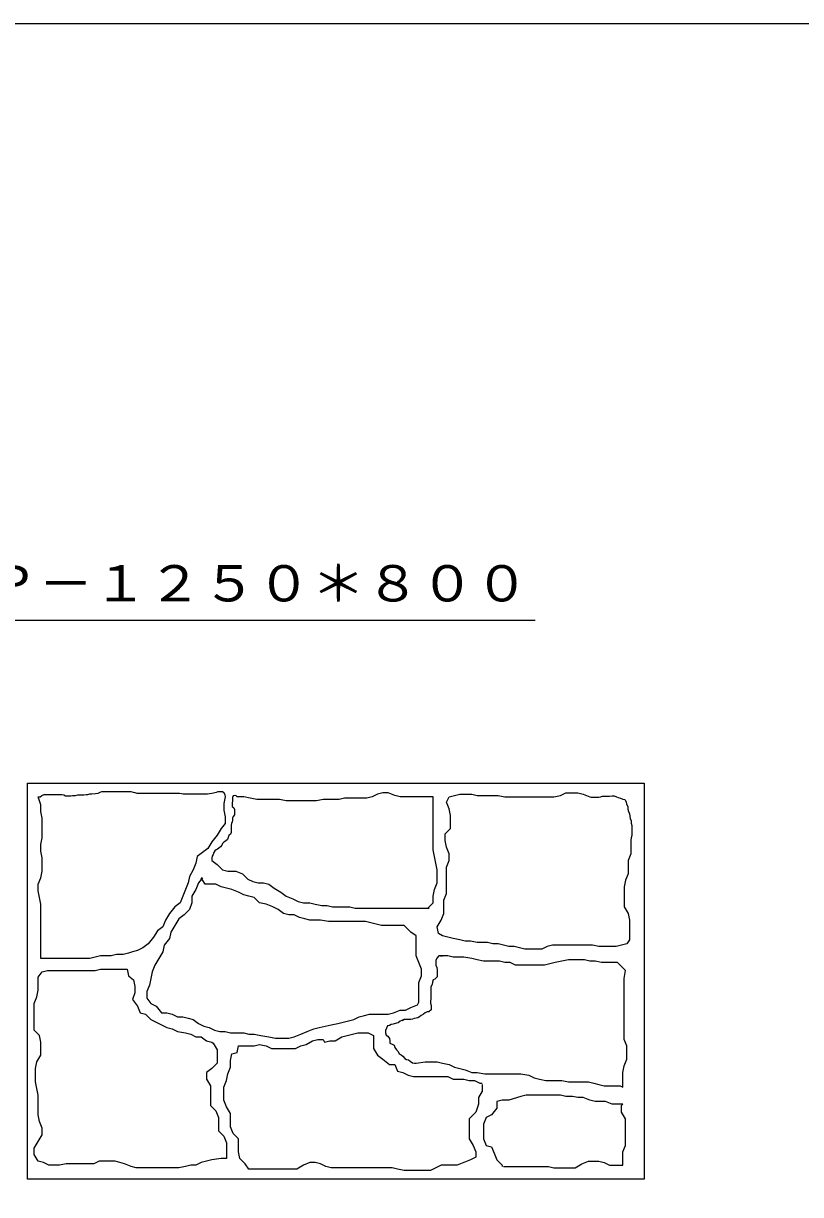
# Model space of a CAD drawing. Units: millimetres, scale not verified. Extents: x -3240 to 3258, y -2238 to 2135.
# Drawn here: x -2442 to -873, y -230 to 2135 of the extents above; entities that cross this region are included whole.
import ezdxf
from ezdxf.enums import TextEntityAlignment as Align

# ---------------------------------------------------------------- set-up
doc = ezdxf.new("R2010")
doc.units = ezdxf.units.MM
doc.header["$LTSCALE"] = 25
doc.layers.add('0-0', color=2, linetype='Continuous')
doc.layers.add('0-F', color=7, linetype='Continuous')
doc.styles.add('ＭＳ ゴシック', font='')
doc.styles.get('ＭＳ ゴシック').set_extended_font_data('MS Gothic')

msp = doc.modelspace()

# ---------------------------------------------------------------- linework, layer by layer
at = {"layer": '0-0', "color": 7}
for p, q in [((-2952.8, 929.83), (-1408.97, 929.83)), ((-2412.57, 208.95), (-2404.54, 219.66))]:
    msp.add_line(p, q, dxfattribs=at)
msp.add_lwpolyline([(-2433.89, -199.52), (-2433.89, 600.48), (-1188.89, 600.48), (-1188.89, -199.52)], close=True, dxfattribs=at)
for points in [[(-2412.57, 572.97), (-2408.88, 573.17), (-2405.12, 575.99), (-2400.43, 577.87), (-2396.67, 577.87), (-2392.91, 577.87), (-2389.16, 577.87), (-2385.4, 577.87), (-2380.7, 577.87), (-2376.95, 577.87), (-2372.25, 577.87), (-2368.5, 577.87), (-2364.74, 577.87), (-2360.98, 576.93), (-2357.23, 575.05), (-2351.59, 575.05), (-2346.89, 575.05), (-2343.14, 575.99), (-2337.5, 575.99), (-2332.81, 576.93), (-2328.11, 576.93), (-2324.35, 576.93), (-2320.6, 576.93), (-2315.9, 577.87), (-2312.15, 577.87), (-2308.39, 578.81), (-2304.63, 578.81), (-2297.12, 579.75), (-2291.48, 580.69), (-2287.73, 582.57), (-2283.97, 583.51), (-2278.34, 583.51), (-2274.58, 583.51), (-2268.94, 583.51), (-2264.25, 583.51), (-2258.61, 583.51), (-2252.98, 583.51), (-2249.22, 583.51), (-2243.59, 583.51), (-2238.89, 583.51)], [(-2351.01, 246.42), (-2364.39, 246.42), (-2375.1, 246.42), (-2385.81, 246.42), (-2396.51, 246.42), (-2407.22, 246.42), (-2407.22, 262.48), (-2407.22, 275.87), (-2407.22, 289.25), (-2407.22, 302.63), (-2407.22, 316.02), (-2407.22, 329.4), (-2407.22, 342.78), (-2407.22, 356.17), (-2409.9, 369.55), (-2412.57, 382.93), (-2412.57, 396.31), (-2407.22, 409.7), (-2404.54, 423.08), (-2404.54, 436.46), (-2404.54, 449.85), (-2407.22, 463.23), (-2407.22, 476.61), (-2404.54, 490), (-2404.54, 503.38), (-2404.54, 516.76), (-2404.54, 530.15), (-2407.22, 543.53), (-2407.22, 556.91), (-2412.57, 572.97)], [(-2035.17, 572.97), (-2037.85, 559.59), (-2037.85, 546.2), (-2035.17, 532.82), (-2035.17, 519.44), (-2043.2, 508.73), (-2051.23, 495.35), (-2061.94, 481.97), (-2069.97, 468.58), (-2080.67, 460.55), (-2091.38, 452.52), (-2094.06, 439.14), (-2099.41, 425.76), (-2107.44, 412.37), (-2110.12, 398.99), (-2115.47, 385.61), (-2120.82, 372.23), (-2126.18, 358.84), (-2136.88, 350.81), (-2147.59, 337.43), (-2155.62, 324.05), (-2160.97, 310.66), (-2171.68, 302.63), (-2179.71, 289.25), (-2190.41, 275.87), (-2201.12, 267.84), (-2211.83, 262.48), (-2222.53, 259.81), (-2230.56, 257.13), (-2241.27, 254.45), (-2254.65, 254.45), (-2265.36, 251.78), (-2276.07, 251.78), (-2286.77, 251.78), (-2297.48, 249.1), (-2308.19, 246.42), (-2318.89, 246.42), (-2329.6, 246.42), (-2340.3, 246.42), (-2351.01, 246.42)], [(-2238.89, 583.51), (-2234.19, 583.51), (-2229.5, 583.51), (-2225.74, 583.51), (-2221.05, 582.57), (-2217.29, 581.63), (-2213.53, 580.69), (-2208.84, 580.69), (-2205.08, 580.69), (-2201.32, 580.69), (-2196.63, 580.69), (-2191.93, 580.69), (-2183.48, 580.69), (-2178.78, 580.69), (-2174.09, 580.69), (-2168.45, 580.69), (-2162.82, 580.69), (-2158.12, 580.69), (-2154.37, 580.69), (-2150.61, 580.69), (-2145.91, 580.69), (-2142.16, 580.69), (-2138.4, 580.69), (-2134.64, 580.69), (-2130.89, 580.69), (-2127.13, 580.69), (-2123.37, 579.75), (-2119.62, 578.81), (-2114.92, 578.81), (-2109.29, 578.81), (-2103.65, 578.81), (-2099.89, 578.81), (-2096.14, 578.81), (-2090.5, 578.81), (-2086.75, 578.81), (-2082.99, 578.81), (-2079.23, 578.81), (-2074.54, 578.81), (-2070.78, 578.81), (-2067.02, 579.75)], [(-2067.02, 579.75), (-2062.33, 580.69), (-2052.94, 582.57), (-2049.18, 583.51), (-2045.42, 583.51), (-2041.67, 583.51), (-2038.85, 583.51)], [(-2041.67, 583.51), (-2037.91, 581.63), (-2036.03, 576.93), (-2035.17, 572.97)], [(-1614.94, 572.97), (-1625.65, 572.97), (-1636.36, 572.97), (-1647.06, 572.97), (-1657.77, 572.97), (-1668.47, 572.97), (-1681.86, 572.97), (-1692.56, 575.65), (-1705.95, 581), (-1716.65, 581), (-1727.36, 578.32), (-1738.07, 572.97), (-1748.77, 570.29), (-1759.48, 570.29), (-1772.86, 570.29), (-1783.57, 570.29), (-1794.28, 570.29), (-1804.98, 567.62), (-1815.69, 567.62), (-1826.39, 567.62), (-1837.1, 567.62), (-1850.48, 564.94), (-1863.87, 564.94), (-1874.57, 564.94), (-1890.63, 564.94), (-1901.34, 564.94), (-1912.05, 564.94), (-1925.43, 567.62), (-1936.14, 567.62), (-1949.52, 567.62), (-1960.23, 567.62), (-1970.93, 567.62), (-1984.32, 570.29), (-1997.7, 572.97), (-2011.08, 572.97), (-2013.76, 575.65), (-2018.63, 574.85), (-2020.04, 571.31), (-2020.04, 567.77), (-2020.04, 564.24)], [(-1625.65, 348.14), (-1614.94, 358.84), (-1614.94, 372.23), (-1612.27, 385.61), (-1606.91, 398.99), (-1606.91, 412.37), (-1606.91, 425.76), (-1609.59, 439.14), (-1612.27, 452.52), (-1614.94, 465.91), (-1614.94, 479.29), (-1614.94, 492.67), (-1614.94, 506.06), (-1614.94, 519.44), (-1614.94, 532.82), (-1614.94, 546.2), (-1614.94, 562.26), (-1614.94, 572.97)], [(-1593.53, 364.19), (-1588.18, 377.58), (-1588.18, 390.96), (-1588.18, 404.34), (-1588.18, 417.73), (-1588.18, 431.11), (-1582.82, 444.49), (-1582.82, 457.88), (-1588.18, 471.26), (-1590.85, 484.64), (-1590.85, 498.03), (-1580.15, 508.73), (-1580.15, 522.12), (-1580.15, 535.5), (-1582.82, 548.88), (-1588.18, 562.26), (-1582.82, 572.97)], [(-1582.82, 572.97), (-1572.12, 575.65), (-1561.41, 578.32), (-1550.7, 578.32), (-1537.32, 578.32), (-1526.61, 575.65), (-1515.91, 575.65), (-1505.2, 575.65), (-1494.49, 575.65), (-1483.79, 575.65), (-1470.4, 572.97), (-1459.7, 572.97), (-1448.99, 572.97), (-1435.61, 572.97), (-1424.9, 572.97), (-1414.2, 572.97), (-1403.49, 572.97), (-1392.78, 572.97), (-1382.08, 572.97), (-1371.37, 572.97), (-1357.99, 575.65), (-1347.28, 581), (-1336.57, 581), (-1323.19, 581), (-1312.48, 578.32), (-1299.1, 572.97), (-1295.85, 572.36), (-1292.1, 572.36), (-1288.35, 572.36), (-1284.6, 572.36), (-1280.86, 572.36), (-1277.11, 573.3), (-1273.36, 574.24), (-1268.68, 574.24), (-1263.05, 574.24), (-1259.3, 574.24), (-1253.68, 575.17), (-1249.93, 575.17), (-1245.25, 573.3), (-1241.5, 571.42)], [(-1241.5, 571.42), (-1236.82, 570.49), (-1232.13, 568.61), (-1228.38, 567.68), (-1225.57, 562.99), (-1224.64, 558.31), (-1221.82, 553.62), (-1221.82, 548), (-1220.89, 543.31), (-1219.01, 538.63), (-1218.08, 533.94), (-1217.14, 529.26), (-1215.27, 524.57), (-1215.27, 519.89), (-1214.33, 515.2), (-1214.33, 510.52), (-1214.33, 505.83), (-1214.33, 499.28), (-1214.33, 494.59), (-1215.27, 489.91), (-1216.2, 485.22), (-1216.13, 484.64)], [(-2020.04, 564.24), (-2020.75, 560.7), (-2020.75, 557.16), (-2020.75, 553.63), (-2017.92, 550.8), (-2016.5, 547.26), (-2016.5, 543.72), (-2016.5, 540.19), (-2016.5, 536.65), (-2018.63, 533.11), (-2020.04, 529.57), (-2020.04, 526.04), (-2020.75, 522.5), (-2022.16, 518.96), (-2022.87, 515.43), (-2022.87, 511.89), (-2022.87, 508.35), (-2022.87, 504.81), (-2022.87, 501.28), (-2024.28, 497.74), (-2027.82, 494.91), (-2029.24, 490.67), (-2030.65, 487.13), (-2034.19, 483.59), (-2037.73, 481.47), (-2040.56, 478.64), (-2041.97, 475.1), (-2044.8, 472.27), (-2047.63, 469.44), (-2050.46, 467.32), (-2053.29, 465.91), (-2056.12, 463.78), (-2058.24, 460.25), (-2059.66, 456.71), (-2061.07, 453.17), (-2061.78, 449.64), (-2061.78, 445.39), (-2061.94, 444.49)], [(-1216.13, 484.64), (-1216.13, 471.26), (-1216.13, 457.88), (-1221.48, 444.49), (-1221.48, 431.11), (-1221.48, 417.73), (-1226.83, 404.34), (-1229.51, 390.96), (-1229.51, 377.58), (-1229.51, 364.19), (-1229.51, 350.81), (-1221.48, 337.43), (-1218.8, 324.05), (-1218.8, 310.66), (-1218.8, 297.28), (-1218.8, 283.9), (-1224.16, 275.87)], [(-2061.94, 444.49), (-2051.23, 436.46), (-2040.52, 425.76), (-2029.82, 423.08), (-2013.76, 423.08), (-2000.37, 417.73), (-1989.67, 407.02), (-1978.96, 401.67), (-1968.26, 398.99), (-1957.55, 398.99), (-1946.84, 396.31), (-1936.14, 388.28), (-1922.75, 380.25), (-1912.05, 372.23), (-1898.66, 366.87), (-1887.96, 361.52), (-1877.25, 358.84), (-1863.87, 358.84), (-1853.16, 356.17), (-1839.78, 353.49), (-1829.07, 353.49), (-1818.36, 350.81), (-1807.66, 350.81), (-1794.28, 350.81), (-1783.57, 350.81), (-1772.86, 348.14), (-1759.48, 348.14), (-1746.1, 348.14), (-1735.39, 348.14), (-1724.68, 348.14), (-1713.98, 348.14), (-1703.27, 348.14), (-1692.56, 348.14), (-1681.86, 348.14), (-1668.47, 348.14), (-1657.77, 348.14), (-1647.06, 348.14), (-1636.36, 348.14), (-1625.65, 348.14), (-1622.97, 348.14)], [(-2080.67, 409.7), (-2088.7, 398.99), (-2094.06, 385.61), (-2102.09, 372.23), (-2102.09, 358.84), (-2107.44, 345.46), (-2118.15, 334.75), (-2128.85, 326.72), (-2136.88, 313.34), (-2144.91, 299.96), (-2147.59, 286.57), (-2158.3, 273.19), (-2160.97, 259.81), (-2169, 246.42), (-2177.03, 233.04), (-2182.38, 219.66), (-2185.06, 206.27), (-2187.74, 192.89), (-2193.09, 179.51), (-2193.09, 166.13), (-2185.06, 155.42), (-2174.35, 150.07), (-2163.65, 136.68), (-2152.94, 136.68), (-2142.24, 134.01), (-2131.53, 128.65), (-2120.82, 128.65), (-2110.12, 125.98), (-2099.41, 123.3), (-2088.7, 115.27), (-2078, 109.92), (-2067.29, 107.24), (-2056.58, 101.89), (-2045.88, 99.21), (-2035.17, 99.21), (-2024.46, 96.53), (-2013.76, 96.53), (-1997.7, 96.53), (-1986.99, 93.86), (-1976.29, 93.86)], [(-1673.83, 313.34), (-1687.21, 313.34), (-1697.92, 313.34), (-1708.62, 313.34), (-1719.33, 313.34), (-1730.04, 316.02), (-1740.74, 318.69), (-1751.45, 321.37), (-1762.16, 321.37), (-1772.86, 321.37), (-1783.57, 321.37), (-1794.28, 321.37), (-1804.98, 321.37), (-1815.69, 321.37), (-1826.39, 321.37), (-1842.45, 324.05), (-1853.16, 324.05), (-1863.87, 324.05), (-1874.57, 326.72), (-1885.28, 329.4), (-1895.99, 334.75), (-1906.69, 334.75), (-1917.4, 337.43), (-1928.11, 345.46), (-1938.81, 350.81), (-1952.2, 356.17), (-1965.58, 358.84), (-1976.29, 369.55), (-1986.99, 372.23), (-1997.7, 374.9), (-2008.4, 380.25), (-2021.79, 385.61), (-2032.49, 388.28), (-2043.2, 390.96), (-2053.91, 396.31), (-2064.61, 396.31), (-2075.32, 396.31), (-2083.35, 409.7), (-2080.67, 409.7)], [(-1224.16, 275.87), (-1234.86, 273.19), (-1245.57, 270.51), (-1258.95, 270.51), (-1269.66, 270.51), (-1280.37, 270.51), (-1293.75, 273.19), (-1304.45, 273.19), (-1317.84, 273.19), (-1328.54, 273.19), (-1341.93, 273.19), (-1352.63, 273.19), (-1363.34, 273.19), (-1374.05, 273.19), (-1384.75, 270.51), (-1395.46, 265.16), (-1408.84, 265.16), (-1419.55, 265.16), (-1430.26, 265.16), (-1440.96, 267.84), (-1451.67, 270.51), (-1462.37, 270.51), (-1473.08, 273.19), (-1483.79, 275.87), (-1494.49, 275.87), (-1505.2, 278.54), (-1515.91, 278.54), (-1526.61, 278.54), (-1540, 281.22), (-1550.7, 281.22), (-1561.41, 283.9), (-1574.79, 286.57), (-1585.5, 289.25), (-1596.21, 291.93), (-1604.24, 297.28), (-1606.91, 310.66), (-1598.88, 324.05), (-1593.53, 337.43), (-1593.53, 350.81), (-1593.53, 364.19)], [(-1976.29, 93.86), (-1962.9, 91.18), (-1946.84, 88.5), (-1933.46, 85.83), (-1922.75, 85.83), (-1906.69, 85.83), (-1895.99, 88.5), (-1882.6, 93.86), (-1869.22, 99.21), (-1855.84, 104.56), (-1845.13, 107.24), (-1821.04, 112.59), (-1807.66, 115.27), (-1786.25, 120.62), (-1775.54, 123.3), (-1764.83, 128.65), (-1754.13, 131.33), (-1743.42, 134.01), (-1732.71, 134.01), (-1722.01, 134.01), (-1705.95, 134.01), (-1695.24, 136.68), (-1681.86, 142.04), (-1671.15, 142.04), (-1660.44, 147.39), (-1647.06, 152.74), (-1644.38, 158.1), (-1644.38, 171.48), (-1644.38, 184.86), (-1644.38, 198.24), (-1639.03, 211.63), (-1639.03, 225.01), (-1644.38, 238.39), (-1649.74, 251.78), (-1649.74, 265.16), (-1649.74, 278.54), (-1649.74, 291.93), (-1660.44, 299.96), (-1671.15, 310.66), (-1673.83, 313.34)], [(-1600.26, 251.78), (-1596.5, 251.98), (-1600.26, 251.98), (-1604.02, 251.98), (-1607.77, 247.28), (-1609.65, 242.59), (-1609.65, 237.89), (-1609.65, 233.2), (-1607.77, 228.5), (-1606.83, 223.81), (-1606.83, 219.11), (-1606.83, 214.41), (-1606.83, 209.72), (-1611.53, 205.02), (-1615.29, 203.14), (-1616.23, 198.45), (-1617.16, 193.75), (-1619.98, 189.06), (-1619.98, 184.36), (-1619.98, 179.67), (-1619.98, 174.97), (-1619.98, 170.27), (-1619.98, 165.58), (-1619.98, 164.33), (-1620.4, 160.64), (-1620.4, 156.19), (-1619.51, 151.75), (-1619.51, 147.3), (-1619.51, 142.86), (-1623.96, 138.41), (-1627.51, 138.41), (-1631.07, 136.63), (-1634.63, 133.97), (-1639.07, 131.3), (-1642.63, 128.63), (-1646.18, 126.85), (-1649.74, 125.96), (-1653.3, 125.07), (-1656.85, 124.19), (-1660.41, 123.3)], [(-1242.89, 238.39), (-1253.6, 238.39), (-1264.31, 238.39), (-1275.01, 238.39), (-1288.39, 241.07), (-1299.1, 241.07), (-1309.81, 243.75), (-1331.22, 243.75), (-1341.93, 243.75), (-1368.69, 238.39), (-1379.4, 235.72), (-1390.11, 233.04), (-1400.81, 233.04), (-1414.2, 233.04), (-1427.58, 233.04), (-1438.29, 233.04), (-1448.99, 233.04), (-1459.7, 238.39), (-1470.4, 238.39), (-1481.11, 241.07), (-1491.82, 241.07), (-1502.52, 241.07), (-1513.23, 241.07), (-1526.61, 243.75), (-1537.32, 246.42), (-1553.38, 249.1), (-1564.09, 249.1), (-1574.79, 249.1), (-1585.5, 251.78), (-1596.21, 251.78), (-1600.26, 251.78)], [(-1224.16, 43), (-1224.16, 56.38), (-1224.16, 69.77), (-1229.51, 83.15), (-1229.51, 96.53), (-1229.51, 109.92), (-1229.51, 123.3), (-1229.51, 136.68), (-1229.51, 150.07), (-1229.51, 163.45), (-1229.51, 179.51), (-1229.51, 192.89), (-1229.51, 206.27), (-1226.83, 222.33), (-1237.54, 233.04), (-1242.89, 238.39)], [(-2404.54, 219.66), (-2393.84, 222.33), (-2383.13, 222.33), (-2372.42, 222.33), (-2361.72, 222.33), (-2351.01, 222.33), (-2340.3, 222.33), (-2329.6, 222.33), (-2318.89, 222.33), (-2308.19, 222.33), (-2297.48, 222.33), (-2286.77, 225.01), (-2273.39, 225.01), (-2262.68, 225.01), (-2249.3, 225.01), (-2238.59, 225.01), (-2233.24, 225.01), (-2230.56, 211.63), (-2219.86, 203.6), (-2217.18, 190.22), (-2217.18, 176.83), (-2222.53, 163.45), (-2211.83, 150.07), (-2206.47, 136.68), (-2195.77, 134.01), (-2185.06, 123.3), (-2174.35, 117.95), (-2163.65, 112.59), (-2152.94, 107.24), (-2142.24, 104.56), (-2131.53, 99.21), (-2115.47, 96.53), (-2104.76, 93.86), (-2094.06, 88.5), (-2083.35, 88.5), (-2072.64, 80.47), (-2061.94, 77.8), (-2059.26, 75.12), (-2051.23, 61.74), (-2051.23, 48.35)], [(-2289.45, -163.1), (-2300.16, -168.45), (-2313.54, -168.45), (-2324.25, -168.45), (-2334.95, -168.45), (-2345.66, -168.45), (-2356.36, -168.45), (-2369.75, -171.13), (-2380.45, -171.13), (-2391.16, -171.13), (-2401.87, -165.77), (-2412.57, -163.1), (-2420.6, -149.71), (-2420.6, -136.33), (-2412.57, -122.95), (-2404.54, -109.57), (-2404.54, -96.18), (-2409.9, -82.8), (-2412.57, -69.42), (-2412.57, -56.03), (-2412.57, -42.65), (-2412.57, -29.27), (-2415.25, -15.88), (-2417.93, -2.5), (-2417.93, 10.88), (-2417.93, 24.27), (-2415.25, 37.65), (-2407.22, 51.03), (-2407.22, 64.41), (-2407.22, 77.8), (-2409.9, 91.18), (-2420.6, 101.89), (-2420.6, 115.27), (-2420.6, 128.65), (-2420.6, 142.04), (-2420.6, 155.42), (-2415.25, 168.8), (-2412.57, 182.19), (-2412.57, 195.57), (-2412.57, 208.95)], [(-1678.04, 121.16), (-1674.45, 123.32), (-1678.21, 121.44), (-1681.97, 119.56), (-1685.72, 116.74), (-1689.48, 115.8), (-1696.05, 113.92), (-1699.81, 112.98), (-1703.57, 111.11), (-1707.32, 110.17), (-1709.2, 105.47), (-1711.08, 100.78), (-1711.08, 96.08), (-1710.14, 91.38), (-1706.38, 89.51), (-1703.57, 84.81), (-1702.63, 80.11), (-1702.63, 75.42), (-1697.93, 73.54), (-1694.18, 71.66), (-1692.3, 66.97), (-1689.48, 62.27), (-1685.72, 58.51), (-1683.85, 53.82), (-1680.09, 51.94), (-1676.33, 49.12), (-1672.58, 44.43), (-1668.82, 42.55), (-1665.06, 41.61), (-1661.31, 38.79), (-1656.61, 35.97), (-1652.85, 35.03), (-1649.74, 34.97)], [(-1660.41, 123.3), (-1664.86, 123.3), (-1668.41, 123.3), (-1671.97, 123.3), (-1674.45, 123.32)], [(-1834.42, 77.8), (-1823.72, 80.47), (-1813.01, 80.47), (-1799.63, 88.5), (-1788.92, 91.18), (-1778.22, 93.86), (-1767.51, 96.53), (-1756.8, 96.53), (-1746.1, 96.53), (-1735.39, 91.18), (-1735.39, 77.8), (-1735.39, 64.41), (-1727.36, 51.03), (-1716.65, 43), (-1703.27, 32.29), (-1692.56, 32.29), (-1687.21, 18.91), (-1676.5, 16.24), (-1665.8, 10.88), (-1655.09, 8.21), (-1644.38, 8.21), (-1633.68, 8.21), (-1622.97, 8.21), (-1612.27, 8.21), (-1596.21, 8.21), (-1585.5, 8.21), (-1574.79, 2.85), (-1564.09, 2.85), (-1553.38, 2.85), (-1542.67, 0.18), (-1531.97, 0.18), (-1521.26, -5.18), (-1515.91, -5.18)], [(-1863.87, -165.77), (-1877.25, -171.13), (-1890.63, -179.16), (-1901.34, -179.16), (-1914.72, -179.16), (-1925.43, -179.16), (-1941.49, -179.16), (-1952.2, -179.16), (-1965.58, -179.16), (-1976.29, -179.16), (-1986.99, -179.16), (-1995.02, -168.45), (-2005.73, -157.74), (-2008.4, -144.36), (-2008.4, -130.98), (-2008.4, -117.6), (-2019.11, -106.89), (-2024.46, -93.51), (-2024.46, -80.12), (-2024.46, -66.74), (-2032.49, -53.36), (-2037.85, -39.97), (-2037.85, -26.59), (-2037.85, -13.21), (-2032.49, 0.18), (-2029.82, 13.56), (-2024.46, 26.94), (-2024.46, 40.32), (-2021.79, 53.71), (-2011.08, 56.38), (-2008.4, 69.77), (-1986.99, 69.77), (-1976.29, 69.77), (-1965.58, 72.44), (-1952.2, 69.77), (-1941.49, 64.41), (-1930.78, 64.41), (-1914.72, 64.41), (-1904.02, 64.41), (-1893.31, 64.41)], [(-1893.31, 64.41), (-1882.6, 69.77), (-1871.9, 72.44), (-1858.51, 80.47), (-1847.81, 83.15), (-1837.1, 83.15), (-1834.42, 77.8)], [(-2051.23, 48.35), (-2051.23, 34.97), (-2061.94, 24.27), (-2072.64, 16.24), (-2072.64, 2.85), (-2064.61, -10.53), (-2064.61, -23.91), (-2064.61, -37.3), (-2064.61, -50.68), (-2053.91, -61.39), (-2048.55, -74.77), (-2048.55, -88.15), (-2048.55, -101.54), (-2037.85, -112.24), (-2032.49, -125.63), (-2032.49, -139.01), (-2032.49, -152.39), (-2032.49, -157.74), (-2043.2, -157.74), (-2061.94, -160.42), (-2072.64, -163.1), (-2083.35, -165.77), (-2094.06, -171.13), (-2104.76, -171.13), (-2115.47, -173.8), (-2128.85, -176.48), (-2139.56, -176.48), (-2150.27, -176.48), (-2160.97, -176.48), (-2171.68, -176.48), (-2182.38, -176.48), (-2193.09, -176.48), (-2203.8, -176.48), (-2214.5, -176.48), (-2225.21, -173.8), (-2238.59, -168.45), (-2257.33, -163.1), (-2268.04, -163.1), (-2278.74, -163.1), (-2289.45, -163.1)], [(-1649.74, 34.97), (-1631, 37.65), (-1617.62, 37.65), (-1606.91, 37.65), (-1596.21, 34.97), (-1582.82, 32.29), (-1572.12, 26.94), (-1561.41, 24.27), (-1550.7, 21.59), (-1537.32, 16.24), (-1526.61, 16.24), (-1510.55, 13.56), (-1497.17, 13.56), (-1486.46, 13.56), (-1475.76, 13.56), (-1462.37, 13.56), (-1451.67, 13.56), (-1438.29, 13.56), (-1422.23, 10.88), (-1411.52, 5.53), (-1400.81, 2.85), (-1387.43, 0.18), (-1376.72, 0.18), (-1366.02, 0.18), (-1355.31, 0.18), (-1341.93, -2.5), (-1328.54, -2.5), (-1315.16, -2.5), (-1301.78, -2.5), (-1291.07, -5.18), (-1280.37, -7.85), (-1269.66, -10.53), (-1258.95, -10.53), (-1248.25, -10.53), (-1237.54, -10.53), (-1232.19, -13.21), (-1232.19, 2.85), (-1232.19, 16.24), (-1229.51, 29.62), (-1224.16, 43)], [(-1515.91, -7.85), (-1515.91, -21.24), (-1523.94, -34.62), (-1523.94, -48), (-1529.29, -64.06), (-1542.67, -77.45), (-1542.67, -90.83), (-1542.67, -104.21), (-1542.67, -117.6), (-1534.64, -130.98), (-1529.29, -144.36), (-1529.29, -155.07), (-1540, -160.42), (-1553.38, -165.77), (-1566.76, -171.13), (-1577.47, -171.13), (-1588.18, -171.13), (-1598.88, -171.13), (-1609.59, -176.48), (-1620.3, -181.83), (-1633.68, -181.83), (-1652.41, -181.83), (-1663.12, -181.83), (-1673.83, -181.83), (-1687.21, -179.16), (-1697.92, -176.48), (-1711.3, -176.48), (-1722.01, -176.48), (-1732.71, -176.48), (-1746.1, -176.48), (-1762.16, -176.48), (-1772.86, -176.48), (-1783.57, -176.48), (-1799.63, -176.48), (-1810.33, -176.48), (-1821.04, -176.48), (-1831.75, -173.8), (-1842.45, -168.45), (-1853.16, -165.77), (-1863.87, -165.77)], [(-1232.19, -48), (-1242.89, -48), (-1253.6, -48), (-1266.98, -42.65), (-1277.69, -42.65), (-1288.39, -42.65), (-1299.1, -39.97), (-1312.48, -34.62), (-1323.19, -34.62), (-1333.9, -31.94), (-1347.28, -31.94), (-1357.99, -29.27), (-1368.69, -29.27), (-1379.4, -29.27), (-1392.78, -29.27), (-1403.49, -29.27), (-1414.2, -29.27), (-1427.58, -29.27), (-1438.29, -31.94), (-1462.37, -39.97), (-1475.76, -39.97), (-1486.46, -42.65), (-1486.46, -56.03), (-1497.17, -69.42), (-1507.88, -74.77), (-1513.23, -88.15), (-1513.23, -101.54), (-1513.23, -117.6), (-1507.88, -130.98), (-1497.17, -133.66), (-1491.82, -147.04), (-1486.46, -160.42), (-1475.76, -171.13), (-1475.76, -173.8)], [(-1473.08, -173.8), (-1462.37, -173.8), (-1448.99, -173.8), (-1435.61, -173.8), (-1424.9, -173.8), (-1414.2, -173.8), (-1403.49, -173.8), (-1392.78, -173.8), (-1382.08, -173.8), (-1371.37, -176.48), (-1360.66, -176.48), (-1349.96, -176.48), (-1339.25, -176.48), (-1328.54, -176.48), (-1315.16, -168.45), (-1301.78, -163.1), (-1291.07, -163.1), (-1280.37, -163.1), (-1269.66, -165.77), (-1258.95, -171.13), (-1245.57, -171.13), (-1232.19, -171.13), (-1232.19, -157.74), (-1232.19, -144.36), (-1226.83, -130.98), (-1226.83, -117.6), (-1226.83, -104.21), (-1226.83, -90.83), (-1226.83, -77.45), (-1234.86, -64.06), (-1234.86, -50.68), (-1232.19, -48)]]:
    msp.add_lwpolyline(points, dxfattribs=at)
at = {"layer": '0-F', "color": 2}
msp.add_lwpolyline([(-3239.67, -2238.14), (-3239.67, 2135.11), (3257.73, 2135.11), (3257.73, -2238.14)], dxfattribs=at)

# ---------------------------------------------------------------- texts
at = {"layer": '0-0', "color": 7, "style": 'ＭＳ ゴシック', "width": 1.1}
msp.add_text('ＯＲＳ－Ｐ－１２５０＊８００', height=73.31, dxfattribs=at).set_placement((-2961.58, 945.62), align=Align.BOTTOM_LEFT)

doc.saveas('drawing.dxf')
